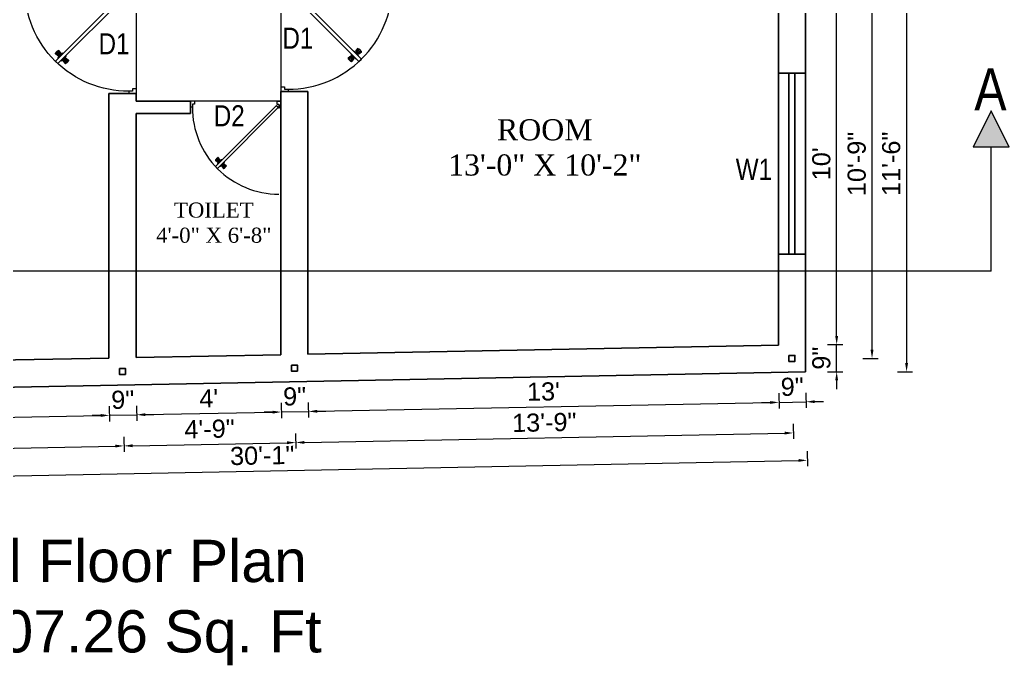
# Model space of a CAD drawing. Header units: inches. Extents: x 392906 to 410488, y -52747 to -40742.
# Drawn here: x 403486.2 to 403814.2, y -51162.7 to -50948.8 of the extents above; entities that cross this region are included whole.
import ezdxf

# ---------------------------------------------------------------- set-up
doc = ezdxf.new("R2010")
doc.units = ezdxf.units.IN
doc.header["$LTSCALE"] = 2
doc.header["$MEASUREMENT"] = 0
doc.header["$PDMODE"] = 34
doc.layers.get('0').update_dxf_attribs({"linetype": 'CONTINUOUS'})
doc.layers.get('DEFPOINTS').update_dxf_attribs({"color": 141, "linetype": 'CONTINUOUS'})
for name, color, linetype, lineweight in [('DOOR & WIN', 1, 'CONTINUOUS', 25), ('PUERTAS', 7, 'CONTINUOUS', 9), ('steps', 253, 'CONTINUOUS', 20)]:
    doc.layers.add(name, color=color, linetype=linetype, lineweight=lineweight)
doc.styles.add('Lettring Text', font='arial.ttf')
doc.styles.get("Standard").update_dxf_attribs({"font": 'ARIALN.TTF'})
doc.dimstyles.new('Copy of Standard', dxfattribs={"dimtxt": 6, "dimasz": 2.875, "dimexe": 2, "dimexo": 4, "dimgap": 2, "dimtad": 1, "dimdec": 0, "dimrnd": 1, "dimzin": 0, "dimdsep": 46, "dimlunit": 4, "dimtxsty": 'Lettring Text', "dimcen": 0.1, "dimclrd": 7, "dimclre": 7, "dimclrt": 7, "dimazin": 0, "dimtfac": 0.645, "dimtdec": 0, "dimtmove": 1, "dimatfit": 0, "dimfxl": 3, "dimfxlon": 1, "dimtfillclr": 256, "dimtolj": 1, "dimtzin": 0, "dimlwd": -1, "dimlwe": -1, "dimarcsym": 2})

# ---------------------------------------------------------------- blocks, each defined once
blk = doc.blocks.new('3ft')
at = {"layer": 'PUERTAS', "color": 6}
for p, q in [((1.01, 2.52), (25.23, 26.74)), ((26.05, 25.92), (25.23, 26.74)), ((26.05, 25.92), (1.77, 1.64)), ((0, 2.4), (0, 0)), ((0.72, 2.4), (0, 2.4)), ((1.6, 0), (0, 0)), ((0.72, 1.52), (0.72, 2.44)), ((0.8, 1.52), (0.72, 1.52)), ((0.8, 1.52), (0.8, 2.41)), ((0.8, 1.2), (0.8, 1.52)), ((1.6, 1.2), (0.8, 1.2)), ((1.57, 1.84), (0.94, 2.47)), ((1.63, 1.89), (0.97, 2.55)), ((1.63, 1.89), (1.57, 1.84)), ((1.77, 1.64), (1.57, 1.84)), ((1.6, 0), (1.6, 1.2)), ((34.4, 0), (34.4, 1.2)), ((34.4, 1.2), (35.2, 1.2)), ((34.4, 0), (36, 0)), ((35.2, 1.2), (35.2, 2.4)), ((35.2, 2.4), (36, 2.4)), ((36, 0), (36, 2.4))]:
    blk.add_line(p, q, dxfattribs=at)
at = {"layer": 'PUERTAS', "color": 1}
for p, q in [((21.7, 25.82), (22.14, 26.26)), ((22.58, 26.7), (22.14, 26.26)), ((22.67, 26.73), (22.17, 26.23)), ((22.61, 26.67), (22.58, 26.7)), ((23.45, 25.91), (22.79, 26.73)), ((21.67, 25.73), (22.17, 26.23)), ((22.49, 24.95), (21.67, 25.61)), ((21.73, 25.79), (21.7, 25.82)), ((22.6, 24.96), (23.02, 25.38)), ((22.61, 24.25), (22.92, 24.72)), ((22.62, 24.13), (22.61, 24.14)), ((22.7, 25.07), (22.71, 25.06)), ((22.82, 25.06), (23.08, 25.32)), ((22.94, 24.95), (22.83, 25.07)), ((22.92, 24.72), (22.92, 24.72)), ((22.93, 24.94), (23.19, 25.21)), ((22.93, 24.84), (22.93, 24.83)), ((23.44, 25.81), (23.02, 25.38)), ((23.34, 25.58), (23.08, 25.32)), ((23.46, 25.47), (23.19, 25.21)), ((23.33, 25.7), (23.34, 25.69)), ((23.45, 25.46), (23.33, 25.57)), ((23.44, 23.31), (23.45, 23.3)), ((23.56, 23.3), (24.03, 23.61)), ((23.57, 25.47), (23.57, 25.47)), ((24.15, 25.79), (23.68, 25.48)), ((23.68, 25.48), (23.68, 25.48)), ((24.03, 23.61), (24.03, 23.62)), ((24.14, 23.62), (24.14, 23.62)), ((24.25, 23.62), (24.51, 23.89)), ((24.27, 25.78), (24.26, 25.79)), ((24.26, 23.29), (24.69, 23.71)), ((24.26, 23.63), (24.37, 23.52)), ((24.26, 23.18), (24.92, 22.37)), ((24.37, 23.52), (24.63, 23.77)), ((24.37, 23.4), (24.37, 23.4)), ((24.78, 24.15), (24.51, 23.89)), ((24.89, 24.03), (24.63, 23.77)), ((25.11, 24.14), (24.69, 23.71)), ((24.77, 24.14), (24.88, 24.03)), ((24.79, 24.38), (24.78, 24.37)), ((24.78, 24.26), (24.78, 24.26)), ((25.1, 24.84), (24.79, 24.38)), ((25, 24.03), (25, 24.03)), ((25.09, 24.96), (25.1, 24.95)), ((25.22, 24.14), (26.03, 23.48)), ((26.04, 23.37), (25.54, 22.86)), ((26.01, 23.27), (25.57, 22.83)), ((25.98, 23.3), (26.01, 23.27)), ((25.04, 22.36), (25.54, 22.86)), ((25.1, 22.42), (25.13, 22.39)), ((25.13, 22.39), (25.57, 22.83))]:
    blk.add_line(p, q, dxfattribs=at)
at = {"layer": 'PUERTAS', "color": 8}
for p, q in [((22.13, 26.28), (21.98, 26.13)), ((22.13, 26.28), (22.27, 26.42)), ((22.29, 26.41), (22.27, 26.42)), ((23.16, 25.52), (22.34, 26.39)), ((23.3, 25.66), (22.5, 26.56)), ((23.41, 25.77), (22.65, 26.71)), ((23.46, 25.83), (22.72, 26.75)), ((22.57, 24.94), (21.65, 25.68)), ((22.63, 24.99), (21.69, 25.75)), ((22.74, 25.1), (21.84, 25.9)), ((22.88, 25.24), (22.01, 26.06)), ((22.69, 24.32), (23.02, 24.83)), ((22.95, 24.96), (22.84, 25.07)), ((22.98, 24.99), (22.86, 25.1)), ((23.03, 25.04), (22.91, 25.15)), ((22.91, 24.53), (23.1, 24.91)), ((23.11, 25.12), (22.99, 25.23)), ((23.13, 24.76), (23.18, 24.99)), ((23.28, 25.3), (23.17, 25.41)), ((23.36, 25.37), (23.25, 25.49)), ((23.31, 24.94), (23.28, 25.08)), ((23.41, 25.43), (23.3, 25.54)), ((23.46, 25.09), (23.32, 25.13)), ((23.44, 25.45), (23.33, 25.56)), ((23.64, 25.27), (23.41, 25.22)), ((23.87, 25.49), (23.49, 25.3)), ((24.08, 25.71), (23.57, 25.38)), ((23.63, 23.38), (24.14, 23.72)), ((23.84, 23.6), (24.22, 23.79)), ((24.07, 23.82), (24.3, 23.88)), ((24.25, 24), (24.39, 23.97)), ((24.25, 23.26), (24.99, 22.34)), ((24.27, 23.64), (24.38, 23.53)), ((24.3, 23.67), (24.41, 23.56)), ((24.3, 23.32), (25.06, 22.38)), ((24.35, 23.72), (24.46, 23.61)), ((24.4, 24.15), (24.43, 24.01)), ((24.41, 23.43), (25.2, 22.53)), ((24.43, 23.8), (24.54, 23.69)), ((24.58, 24.33), (24.52, 24.1)), ((24.55, 23.57), (25.37, 22.7)), ((24.6, 23.97), (24.72, 23.86)), ((24.8, 24.56), (24.61, 24.18)), ((25.02, 24.77), (24.68, 24.26)), ((24.68, 24.05), (24.79, 23.94)), ((24.73, 24.1), (24.85, 23.99)), ((24.76, 24.13), (24.87, 24.02)), ((24.83, 23.85), (25.7, 23.03)), ((24.97, 23.99), (25.87, 23.2)), ((25.08, 24.1), (26.02, 23.34)), ((25.14, 24.15), (26.06, 23.41)), ((25.72, 22.98), (25.73, 22.97)), ((25.58, 22.82), (25.43, 22.67)), ((25.58, 22.82), (25.73, 22.97)), ((0, 0), (36, 0))]:
    blk.add_line(p, q, dxfattribs=at)
at = {"layer": 'PUERTAS', "color": 2}
for p, q in [((21.99, 26.11), (21.98, 26.13)), ((25.42, 22.68), (25.43, 22.67))]:
    blk.add_line(p, q, dxfattribs=at)
at = {"layer": 'PUERTAS', "color": 6}
for radius in [0.155, 0.0752]:
    blk.add_circle((0.82, 2.56), radius, dxfattribs=at)
blk.add_arc((0.82, 2.56), 34.38, 359.7285, 90.0333, dxfattribs=at)
at = {"layer": 'PUERTAS', "color": 1}
for centre, start, end in [((22.73, 26.68), 38.9236, 135), ((22.54, 25.01), 231.0764, 315), ((22.67, 24.2), 135, 225), ((22.77, 25.12), 225, 315), ((22.99, 24.89), 135, 219.7428), ((22.87, 24.78), 315, 39.7428), ((23.28, 25.63), 315, 45), ((23.39, 25.86), 315, 38.9236), ((23.51, 23.36), 225, 315), ((23.51, 25.41), 50.2572, 135), ((23.62, 25.53), 230.2572, 315), ((24.09, 23.56), 50.2572, 135), ((24.2, 23.68), 230.2572, 315), ((24.2, 25.73), 45, 135), ((24.32, 23.23), 135, 218.9236), ((24.42, 23.46), 135, 225), ((24.84, 24.31), 135, 219.7428), ((24.72, 24.21), 315, 39.7428), ((24.94, 23.98), 45, 135), ((25.04, 24.89), 315, 45), ((25.17, 24.08), 51.0764, 135), ((25.98, 23.42), 315, 51.0764), ((24.98, 22.42), 218.9236, 315)]:
    blk.add_arc(centre, 0.08, start, end, dxfattribs=at)
blk = doc.blocks.new('*U199')
at = {"color": 3, "xscale": -1}
blk.add_blockref('3ft', (42, 0), dxfattribs=at)
blk = doc.blocks.new('2ft6in')
at = {"layer": 'PUERTAS', "color": 2}
for p, q in [((0.84, 2.1), (21.02, 22.28)), ((21.71, 21.6), (1.47, 1.37)), ((18.33, 21.76), (18.31, 21.77)), ((21.71, 21.6), (21.02, 22.28)), ((21.18, 18.9), (21.2, 18.89)), ((0, 2), (0, 0)), ((0.6, 2), (0, 2)), ((1.33, 0), (0, 0)), ((0.6, 1.26), (0.6, 2.04)), ((0.67, 1.26), (0.6, 1.26)), ((0.67, 1.26), (0.67, 2.01)), ((0.67, 1), (0.67, 1.26)), ((1.33, 1), (0.67, 1)), ((1.31, 1.53), (0.79, 2.06)), ((1.36, 1.58), (0.81, 2.12)), ((1.36, 1.58), (1.31, 1.53)), ((1.47, 1.37), (1.31, 1.53)), ((1.33, 0), (1.33, 1)), ((28.67, 0), (28.67, 1)), ((28.67, 1), (29.33, 1)), ((28.67, 0), (30, 0)), ((29.33, 1), (29.33, 2)), ((29.33, 2), (30, 2)), ((30, 0), (30, 2))]:
    blk.add_line(p, q, dxfattribs=at)
at = {"layer": 'PUERTAS', "color": 8}
for p, q in [((18.81, 20.78), (18.04, 21.4)), ((18.86, 20.83), (18.08, 21.46)), ((18.95, 20.92), (18.2, 21.58)), ((18.44, 21.9), (18.31, 21.77)), ((19.07, 21.03), (18.34, 21.72)), ((18.44, 21.9), (18.56, 22.02)), ((18.58, 22.01), (18.56, 22.02)), ((19.3, 21.26), (18.61, 22)), ((19.42, 21.38), (18.75, 22.14)), ((19.51, 21.48), (18.88, 22.26)), ((18.91, 20.27), (19.19, 20.69)), ((19.55, 21.53), (18.93, 22.3)), ((19.13, 20.8), (19.03, 20.9)), ((19.15, 20.82), (19.05, 20.92)), ((19.09, 20.44), (19.25, 20.76)), ((19.19, 20.87), (19.1, 20.96)), ((19.25, 20.93), (19.16, 21.02)), ((19.28, 20.63), (19.32, 20.83)), ((19.4, 21.08), (19.31, 21.17)), ((19.47, 21.15), (19.38, 21.24)), ((19.43, 20.78), (19.4, 20.9)), ((19.51, 21.19), (19.42, 21.28)), ((19.55, 20.91), (19.43, 20.94)), ((19.53, 21.21), (19.44, 21.3)), ((19.7, 21.06), (19.51, 21.01)), ((19.89, 21.24), (19.58, 21.08)), ((20.07, 21.42), (19.64, 21.15)), ((19.69, 19.49), (20.12, 19.76)), ((19.87, 19.67), (20.18, 19.83)), ((20.06, 19.85), (20.25, 19.9)), ((20.21, 20), (20.33, 19.97)), ((20.23, 19.7), (20.32, 19.61)), ((20.25, 19.72), (20.34, 19.63)), ((20.29, 19.76), (20.38, 19.67)), ((20.33, 20.13), (20.36, 20.01)), ((20.36, 19.83), (20.45, 19.74)), ((20.48, 20.28), (20.44, 20.08)), ((20.5, 19.98), (20.6, 19.89)), ((20.67, 20.47), (20.51, 20.15)), ((20.85, 20.64), (20.57, 20.22)), ((20.57, 20.04), (20.66, 19.95)), ((20.61, 20.09), (20.7, 19.99)), ((20.63, 20.11), (20.72, 20.01)), ((20.69, 19.87), (21.42, 19.19)), ((20.81, 19.99), (21.56, 19.33)), ((20.9, 20.08), (21.68, 19.45)), ((20.95, 20.13), (21.72, 19.51)), ((20.21, 19.38), (20.83, 18.61)), ((20.25, 19.43), (20.88, 18.65)), ((20.34, 19.53), (21, 18.77)), ((20.46, 19.64), (21.14, 18.91)), ((21.32, 19.01), (21.2, 18.89)), ((21.32, 19.01), (21.44, 19.14)), ((21.43, 19.15), (21.44, 19.14)), ((0, 0), (30, 0))]:
    blk.add_line(p, q, dxfattribs=at)
at = {"layer": 'PUERTAS', "color": 1}
for p, q in [((18.06, 21.44), (18.48, 21.86)), ((18.74, 20.79), (18.06, 21.34)), ((18.08, 21.51), (18.45, 21.88)), ((18.11, 21.49), (18.08, 21.51)), ((18.82, 22.25), (18.45, 21.88)), ((18.9, 22.28), (18.48, 21.86)), ((18.84, 22.23), (18.82, 22.25)), ((18.83, 20.8), (19.18, 21.15)), ((18.84, 20.21), (19.1, 20.6)), ((18.85, 20.11), (18.84, 20.12)), ((18.92, 20.89), (18.93, 20.88)), ((19.54, 21.59), (18.99, 22.27)), ((19.02, 20.88), (19.24, 21.1)), ((19.12, 20.8), (19.03, 20.89)), ((19.1, 20.7), (19.11, 20.69)), ((19.1, 20.6), (19.1, 20.6)), ((19.11, 20.79), (19.33, 21.01)), ((19.54, 21.5), (19.18, 21.15)), ((19.45, 21.31), (19.24, 21.1)), ((19.55, 21.22), (19.33, 21.01)), ((19.45, 21.41), (19.45, 21.41)), ((19.54, 21.22), (19.45, 21.31)), ((19.64, 21.23), (19.64, 21.23)), ((19.74, 21.24), (19.73, 21.23)), ((20.12, 21.49), (19.74, 21.24)), ((20.21, 19.69), (20.43, 19.9)), ((20.22, 21.48), (20.22, 21.49)), ((20.22, 19.41), (20.57, 19.76)), ((20.22, 19.69), (20.31, 19.6)), ((20.31, 19.6), (20.52, 19.81)), ((20.65, 20.12), (20.43, 19.9)), ((20.74, 20.03), (20.52, 19.81)), ((20.93, 20.11), (20.57, 19.76)), ((20.64, 20.11), (20.73, 20.02)), ((20.66, 20.31), (20.65, 20.31)), ((20.65, 20.21), (20.65, 20.22)), ((20.91, 20.7), (20.66, 20.31)), ((20.84, 20.02), (20.83, 20.03)), ((20.91, 20.8), (20.91, 20.79)), ((21.02, 20.12), (21.7, 19.57)), ((19.53, 19.43), (19.54, 19.42)), ((19.64, 19.42), (20.02, 19.67)), ((20.02, 19.67), (20.03, 19.68)), ((20.12, 19.68), (20.12, 19.68)), ((20.22, 19.32), (20.76, 18.64)), ((20.31, 19.5), (20.31, 19.5)), ((20.86, 18.63), (21.28, 19.05)), ((20.91, 18.68), (20.94, 18.66)), ((20.94, 18.66), (21.31, 19.03)), ((21.7, 19.47), (21.28, 19.05)), ((21.67, 19.4), (21.31, 19.03)), ((21.65, 19.42), (21.67, 19.4))]:
    blk.add_line(p, q, dxfattribs=at)
at = {"layer": 'PUERTAS', "color": 2}
for radius in [0.129, 0.0627]:
    blk.add_circle((0.68, 2.14), radius, dxfattribs=at)
at = {"layer": 'PUERTAS', "color": 8}
blk.add_arc((0.68, 2.14), 28.65, 359.7285, 90.0333, dxfattribs=at)
at = {"layer": 'PUERTAS', "color": 1}
for centre, start, end in [((18.78, 20.84), 231.0764, 315), ((18.89, 20.16), 135, 225), ((18.94, 22.23), 38.9236, 135), ((18.97, 20.93), 225, 315), ((19.16, 20.74), 135, 219.7428), ((19.06, 20.65), 315, 39.7428), ((19.4, 21.36), 315, 45), ((19.49, 21.55), 315, 38.9236), ((19.6, 21.18), 50.2572, 135), ((19.68, 21.28), 230.2572, 315), ((20.07, 19.63), 50.2572, 135), ((20.17, 21.44), 45, 135), ((20.7, 20.26), 135, 219.7428), ((20.6, 20.17), 315, 39.7428), ((20.78, 19.98), 45, 135), ((20.87, 20.75), 315, 45), ((20.98, 20.07), 51.0764, 135), ((19.59, 19.47), 225, 315), ((20.16, 19.73), 230.2572, 315), ((20.27, 19.36), 135, 218.9236), ((20.35, 19.55), 135, 225), ((20.82, 18.68), 218.9236, 315), ((21.65, 19.52), 315, 51.0764)]:
    blk.add_arc(centre, 0.0667, start, end, dxfattribs=at)
blk = doc.blocks.new('*U202')
at = {"color": 3}
blk.add_blockref('2ft6in', (0, 0), dxfattribs=at)
blk = doc.blocks.new('*D1226')
at = {"layer": 'DEFPOINTS', "color": 0, "ltscale": 0.5, "transparency": 16777216}
for p in [(403515.7, -51069.94), (403394.49, -51072.29), (403515.89, -51079.9)]:
    blk.add_point(p, dxfattribs=at)
at = {"layer": 'steps', "color": 7, "ltscale": 0.5, "transparency": 16777216}
for p, q in [((403515.83, -51076.9), (403515.93, -51081.9)), ((403394.62, -51079.24), (403394.72, -51084.24)), ((403397.56, -51082.19), (403513.02, -51079.95))]:
    blk.add_line(p, q, dxfattribs=at)
for points in [[(403513.01, -51079.47), (403513.03, -51080.43), (403515.89, -51079.9)], [(403397.55, -51081.71), (403397.57, -51082.67), (403394.68, -51082.24)]]:
    blk.add_solid(points, dxfattribs=at)
at = {"layer": 'steps', "color": 7, "ltscale": 0.5, "transparency": 16777216, "insert": (403455.19, -51076.01), "char_height": 6, "attachment_point": 5, "rotation": 1.1097, "style": 'Lettring Text'}
blk.add_mtext('\\A1;10\'-1"', dxfattribs=at)
blk = doc.blocks.new('*D1227')
at = {"layer": 'DEFPOINTS', "color": 0, "ltscale": 0.5, "transparency": 16777216}
for p in [(403515.7, -51069.94), (403524.7, -51069.76), (403524.89, -51079.72)]:
    blk.add_point(p, dxfattribs=at)
at = {"layer": 'steps', "color": 7, "ltscale": 0.5, "transparency": 16777216}
for p, q in [((403515.83, -51076.9), (403515.93, -51081.9)), ((403524.83, -51076.72), (403524.93, -51081.72)), ((403513.02, -51079.95), (403510.14, -51080.01)), ((403515.89, -51079.9), (403524.89, -51079.72)), ((403527.77, -51079.67), (403530.64, -51079.61))]:
    blk.add_line(p, q, dxfattribs=at)
for points in [[(403513.01, -51079.47), (403513.03, -51080.43), (403515.89, -51079.9)], [(403527.76, -51079.19), (403527.78, -51080.14), (403524.89, -51079.72)]]:
    blk.add_solid(points, dxfattribs=at)
at = {"layer": 'steps', "color": 7, "ltscale": 0.5, "transparency": 16777216, "insert": (403520.29, -51074.75), "char_height": 6, "attachment_point": 5, "rotation": 1.1097, "style": 'Lettring Text'}
blk.add_mtext('\\A1;9"', dxfattribs=at)
blk = doc.blocks.new('*D1228')
at = {"layer": 'DEFPOINTS', "color": 0, "ltscale": 0.5, "transparency": 16777216}
for p in [(403524.7, -51069.76), (403572.7, -51068.83), (403572.89, -51078.79)]:
    blk.add_point(p, dxfattribs=at)
at = {"layer": 'steps', "color": 7, "ltscale": 0.5, "transparency": 16777216}
for p, q in [((403524.83, -51076.72), (403524.93, -51081.72)), ((403572.83, -51075.79), (403572.93, -51080.79)), ((403527.77, -51079.67), (403570.02, -51078.85))]:
    blk.add_line(p, q, dxfattribs=at)
for points in [[(403527.76, -51079.19), (403527.78, -51080.14), (403524.89, -51079.72)], [(403570.01, -51078.37), (403570.03, -51079.33), (403572.89, -51078.79)]]:
    blk.add_solid(points, dxfattribs=at)
at = {"layer": 'steps', "color": 7, "ltscale": 0.5, "transparency": 16777216, "insert": (403548.8, -51074.26), "char_height": 6, "attachment_point": 5, "rotation": 1.1097, "style": 'Lettring Text'}
blk.add_mtext("\\A1;4'", dxfattribs=at)
blk = doc.blocks.new('*D1229')
at = {"layer": 'DEFPOINTS', "color": 0, "ltscale": 0.5, "transparency": 16777216}
for p in [(403572.7, -51068.83), (403581.7, -51068.66), (403581.89, -51078.62)]:
    blk.add_point(p, dxfattribs=at)
at = {"layer": 'steps', "color": 7, "ltscale": 0.5, "transparency": 16777216}
for p, q in [((403572.83, -51075.79), (403572.93, -51080.79)), ((403581.83, -51075.62), (403581.93, -51080.62)), ((403570.02, -51078.85), (403567.14, -51078.9)), ((403572.89, -51078.79), (403581.89, -51078.62)), ((403584.77, -51078.56), (403587.64, -51078.51))]:
    blk.add_line(p, q, dxfattribs=at)
for points in [[(403570.01, -51078.37), (403570.03, -51079.33), (403572.89, -51078.79)], [(403584.76, -51078.08), (403584.78, -51079.04), (403581.89, -51078.62)]]:
    blk.add_solid(points, dxfattribs=at)
at = {"layer": 'steps', "color": 7, "ltscale": 0.5, "transparency": 16777216, "insert": (403577.29, -51073.64), "char_height": 6, "attachment_point": 5, "rotation": 1.1097, "style": 'Lettring Text'}
blk.add_mtext('\\A1;9"', dxfattribs=at)
blk = doc.blocks.new('*D1230')
at = {"layer": 'DEFPOINTS', "color": 0, "ltscale": 0.5, "transparency": 16777216}
for p in [(403737.7, -51065.64), (403581.7, -51068.66), (403737.89, -51075.6)]:
    blk.add_point(p, dxfattribs=at)
at = {"layer": 'steps', "color": 7, "ltscale": 0.5, "transparency": 16777216}
for p, q in [((403737.83, -51072.6), (403737.93, -51077.6)), ((403581.83, -51075.62), (403581.93, -51080.62)), ((403584.77, -51078.56), (403735.02, -51075.65))]:
    blk.add_line(p, q, dxfattribs=at)
for points in [[(403735.01, -51075.17), (403735.03, -51076.13), (403737.89, -51075.6)], [(403584.76, -51078.08), (403584.78, -51079.04), (403581.89, -51078.62)]]:
    blk.add_solid(points, dxfattribs=at)
at = {"layer": 'steps', "color": 7, "ltscale": 0.5, "transparency": 16777216, "insert": (403659.79, -51072.04), "char_height": 6, "attachment_point": 5, "rotation": 1.1097, "style": 'Lettring Text'}
blk.add_mtext("\\A1;13'", dxfattribs=at)
blk = doc.blocks.new('*D1231')
at = {"layer": 'DEFPOINTS', "color": 0, "ltscale": 0.5, "transparency": 16777216}
for p in [(403737.7, -51065.64), (403746.7, -51065.46), (403746.89, -51075.42)]:
    blk.add_point(p, dxfattribs=at)
at = {"layer": 'steps', "color": 7, "ltscale": 0.5, "transparency": 16777216}
for p, q in [((403737.83, -51072.6), (403737.93, -51077.6)), ((403746.83, -51072.42), (403746.93, -51077.42)), ((403735.02, -51075.65), (403732.14, -51075.71)), ((403737.89, -51075.6), (403746.89, -51075.42)), ((403749.77, -51075.37), (403752.64, -51075.31))]:
    blk.add_line(p, q, dxfattribs=at)
for points in [[(403735.01, -51075.17), (403735.03, -51076.13), (403737.89, -51075.6)], [(403749.76, -51074.89), (403749.78, -51075.84), (403746.89, -51075.42)]]:
    blk.add_solid(points, dxfattribs=at)
at = {"layer": 'steps', "color": 7, "ltscale": 0.5, "transparency": 16777216, "insert": (403742.29, -51070.45), "char_height": 6, "attachment_point": 5, "rotation": 1.1097, "style": 'Lettring Text'}
blk.add_mtext('\\A1;9"', dxfattribs=at)
blk = doc.blocks.new('*D1232')
at = {"layer": 'DEFPOINTS', "color": 0, "ltscale": 0.5, "transparency": 16777216}
for p in [(403520.2, -51065.35), (403389.48, -51067.88), (403520.68, -51090.03)]:
    blk.add_point(p, dxfattribs=at)
at = {"layer": 'steps', "color": 7, "ltscale": 0.5, "transparency": 16777216}
for p, q in [((403520.62, -51087.03), (403520.72, -51092.03)), ((403389.9, -51089.56), (403389.99, -51094.56)), ((403392.83, -51092.51), (403517.8, -51090.09))]:
    blk.add_line(p, q, dxfattribs=at)
for points in [[(403517.79, -51089.61), (403517.81, -51090.57), (403520.68, -51090.03)], [(403392.82, -51092.03), (403392.84, -51092.99), (403389.95, -51092.56)]]:
    blk.add_solid(points, dxfattribs=at)
at = {"layer": 'steps', "color": 7, "ltscale": 0.5, "transparency": 16777216, "insert": (403455.22, -51086.24), "char_height": 6, "attachment_point": 5, "rotation": 1.1097, "style": 'Lettring Text'}
blk.add_mtext('\\A1;10\'-11"', dxfattribs=at)
blk = doc.blocks.new('*D1233')
at = {"layer": 'DEFPOINTS', "color": 0, "ltscale": 0.5, "transparency": 16777216}
for p in [(403577.2, -51064.25), (403520.2, -51065.35), (403577.68, -51088.93)]:
    blk.add_point(p, dxfattribs=at)
at = {"layer": 'steps', "color": 7, "ltscale": 0.5, "transparency": 16777216}
for p, q in [((403520.62, -51087.03), (403520.72, -51092.03)), ((403577.62, -51085.93), (403577.72, -51090.93)), ((403523.55, -51089.98), (403574.8, -51088.98))]:
    blk.add_line(p, q, dxfattribs=at)
for points in [[(403523.54, -51089.5), (403523.56, -51090.46), (403520.68, -51090.03)], [(403574.79, -51088.5), (403574.81, -51089.46), (403577.68, -51088.93)]]:
    blk.add_solid(points, dxfattribs=at)
at = {"layer": 'steps', "color": 7, "ltscale": 0.5, "transparency": 16777216, "insert": (403549.08, -51084.42), "char_height": 6, "attachment_point": 5, "rotation": 1.1097, "style": 'Lettring Text'}
blk.add_mtext('\\A1;4\'-9"', dxfattribs=at)
blk = doc.blocks.new('*D1234')
at = {"layer": 'DEFPOINTS', "color": 0, "ltscale": 0.5, "transparency": 16777216}
for p in [(403742.2, -51061.05), (403577.2, -51064.25), (403742.68, -51085.73)]:
    blk.add_point(p, dxfattribs=at)
at = {"layer": 'steps', "color": 7, "ltscale": 0.5, "transparency": 16777216}
for p, q in [((403742.62, -51082.73), (403742.72, -51087.73)), ((403577.62, -51085.93), (403577.72, -51090.93)), ((403580.55, -51088.87), (403739.8, -51085.79))]:
    blk.add_line(p, q, dxfattribs=at)
for points in [[(403739.79, -51085.31), (403739.81, -51086.27), (403742.68, -51085.73)], [(403580.54, -51088.39), (403580.56, -51089.35), (403577.68, -51088.93)]]:
    blk.add_solid(points, dxfattribs=at)
at = {"layer": 'steps', "color": 7, "ltscale": 0.5, "transparency": 16777216, "insert": (403660.08, -51082.27), "char_height": 6, "attachment_point": 5, "rotation": 1.1097, "style": 'Lettring Text'}
blk.add_mtext('\\A1;13\'-9"', dxfattribs=at)
blk = doc.blocks.new('*D1235')
at = {"layer": 'DEFPOINTS', "color": 0, "ltscale": 0.5, "transparency": 16777216}
for p in [(403746.7, -51065.46), (403385.45, -51072.46), (403747.27, -51094.8)]:
    blk.add_point(p, dxfattribs=at)
at = {"layer": 'steps', "color": 7, "ltscale": 0.5, "transparency": 16777216}
for p, q in [((403747.21, -51091.81), (403747.31, -51096.8)), ((403388.9, -51101.75), (403744.39, -51094.86)), ((403385.96, -51098.8), (403386.06, -51103.8))]:
    blk.add_line(p, q, dxfattribs=at)
for points in [[(403744.38, -51094.38), (403744.4, -51095.34), (403747.27, -51094.8)], [(403388.89, -51101.27), (403388.91, -51102.23), (403386.02, -51101.8)]]:
    blk.add_solid(points, dxfattribs=at)
at = {"layer": 'steps', "color": 7, "ltscale": 0.5, "transparency": 16777216, "insert": (403566.55, -51093.24), "char_height": 6, "attachment_point": 5, "rotation": 1.1097, "style": 'Lettring Text'}
blk.add_mtext('\\A1;30\'-1"', dxfattribs=at)
blk = doc.blocks.new('*D1248')
at = {"layer": 'DEFPOINTS', "color": 0, "ltscale": 0.5, "transparency": 16777216}
for p in [(403746.7, -51056.46), (403757.03, -51056.46), (403746.7, -51065.46)]:
    blk.add_point(p, dxfattribs=at)
at = {"layer": 'steps', "color": 7, "ltscale": 0.5, "transparency": 16777216}
for p, q in [((403757.03, -51053.59), (403757.03, -51050.71)), ((403754.03, -51056.46), (403759.03, -51056.46)), ((403757.03, -51065.46), (403757.03, -51056.46)), ((403754.03, -51065.46), (403759.03, -51065.46)), ((403757.03, -51068.34), (403757.03, -51071.21))]:
    blk.add_line(p, q, dxfattribs=at)
for points in [[(403756.55, -51053.59), (403757.51, -51053.59), (403757.03, -51056.46)], [(403756.55, -51068.34), (403757.51, -51068.34), (403757.03, -51065.46)]]:
    blk.add_solid(points, dxfattribs=at)
at = {"layer": 'steps', "color": 7, "ltscale": 0.5, "transparency": 16777216, "insert": (403751.97, -51060.96), "char_height": 6, "attachment_point": 5, "rotation": 90, "style": 'Lettring Text'}
blk.add_mtext('\\A1;9"', dxfattribs=at)
blk = doc.blocks.new('*D1249')
at = {"layer": 'DEFPOINTS', "color": 0, "ltscale": 0.5, "transparency": 16777216}
for p in [(403746.7, -50936.61), (403757.03, -50936.61), (403746.7, -51056.46)]:
    blk.add_point(p, dxfattribs=at)
at = {"layer": 'steps', "color": 7, "ltscale": 0.5, "transparency": 16777216}
for p, q in [((403754.03, -50936.61), (403759.03, -50936.61)), ((403757.03, -51053.59), (403757.03, -50939.49)), ((403754.03, -51056.46), (403759.03, -51056.46))]:
    blk.add_line(p, q, dxfattribs=at)
for points in [[(403756.55, -50939.49), (403757.51, -50939.49), (403757.03, -50936.61)], [(403756.55, -51053.59), (403757.51, -51053.59), (403757.03, -51056.46)]]:
    blk.add_solid(points, dxfattribs=at)
at = {"layer": 'steps', "color": 7, "ltscale": 0.5, "transparency": 16777216, "insert": (403751.97, -50996.54), "char_height": 6, "attachment_point": 5, "rotation": 90, "style": 'Lettring Text'}
blk.add_mtext("\\A1;10'", dxfattribs=at)
blk = doc.blocks.new('*D1253')
at = {"layer": 'DEFPOINTS', "color": 0, "ltscale": 0.5, "transparency": 16777216}
for p in [(403742.2, -50932.11), (403768.76, -50932.11), (403742.2, -51061.05)]:
    blk.add_point(p, dxfattribs=at)
at = {"layer": 'steps', "color": 7, "ltscale": 0.5, "transparency": 16777216}
for p, q in [((403765.76, -50932.11), (403770.76, -50932.11)), ((403768.76, -51058.18), (403768.76, -50934.99)), ((403765.76, -51061.05), (403770.76, -51061.05))]:
    blk.add_line(p, q, dxfattribs=at)
for points in [[(403768.28, -50934.99), (403769.24, -50934.99), (403768.76, -50932.11)], [(403768.28, -51058.18), (403769.24, -51058.18), (403768.76, -51061.05)]]:
    blk.add_solid(points, dxfattribs=at)
at = {"layer": 'steps', "color": 7, "ltscale": 0.5, "transparency": 16777216, "insert": (403763.7, -50996.58), "char_height": 6, "attachment_point": 5, "rotation": 90, "style": 'Lettring Text'}
blk.add_mtext('\\A1;10\'-9"', dxfattribs=at)
blk = doc.blocks.new('*D1255')
at = {"layer": 'DEFPOINTS', "color": 0, "ltscale": 0.5, "transparency": 16777216}
for p in [(403746.7, -50927.61), (403746.7, -51065.46), (403780.21, -51065.46)]:
    blk.add_point(p, dxfattribs=at)
at = {"layer": 'steps', "color": 7, "ltscale": 0.5, "transparency": 16777216}
for p, q in [((403777.21, -50927.61), (403782.21, -50927.61)), ((403780.21, -50930.49), (403780.21, -51062.59)), ((403777.21, -51065.46), (403782.21, -51065.46))]:
    blk.add_line(p, q, dxfattribs=at)
for points in [[(403779.73, -50930.49), (403780.69, -50930.49), (403780.21, -50927.61)], [(403779.73, -51062.59), (403780.69, -51062.59), (403780.21, -51065.46)]]:
    blk.add_solid(points, dxfattribs=at)
at = {"layer": 'steps', "color": 7, "ltscale": 0.5, "transparency": 16777216, "insert": (403775.14, -50996.54), "char_height": 6, "attachment_point": 5, "rotation": 90, "style": 'Lettring Text'}
blk.add_mtext('\\A1;11\'-6"', dxfattribs=at)

msp = doc.modelspace()

# ---------------------------------------------------------------- hatches: boundary and pattern name
at = {"linetype": 'ByBlock', "lineweight": 5}
msp.add_hatch(color=7, dxfattribs=at).paths.add_polyline_path([(403808.25, -50978.97), (403814.25, -50990.97), (403802.25, -50990.97)])

# ---------------------------------------------------------------- linework, layer by layer
at = {"ltscale": 0.5}
for p, q in [((403746.7, -50927.61), (403746.7, -51065.46)), ((403737.7, -50936.61), (403737.7, -51056.64)), ((403746.7, -50966.54), (403737.7, -50966.54)), ((403741.2, -50966.54), (403741.2, -51026.54)), ((403743.2, -50966.54), (403743.2, -51026.54)), ((403572.7, -50972.61), (403572.7, -51059.83)), ((403572.7, -50972.61), (403581.7, -50972.61)), ((403581.7, -50972.61), (403581.7, -51059.66)), ((403515.7, -50973.29), (403515.7, -51060.94)), ((403524.7, -50973.29), (403515.7, -50973.29)), ((403524.7, -50973.29), (403524.7, -50975.83)), ((403542.72, -50975.83), (403524.7, -50975.83)), ((403542.72, -50975.83), (403542.72, -50979.83)), ((403524.7, -50979.83), (403524.7, -51060.76)), ((403542.72, -50979.83), (403524.7, -50979.83)), ((403746.7, -51026.54), (403737.7, -51026.54)), ((403581.7, -51059.66), (403737.7, -51056.64)), ((403384.46, -51063.48), (403515.7, -51060.94)), ((403524.7, -51060.76), (403572.7, -51059.83)), ((403385.45, -51072.46), (403746.7, -51065.46))]:
    msp.add_line(p, q, dxfattribs=at)
at = {"color": 7, "linetype": 'ByBlock', "lineweight": 5}
for p, q in [((403808.25, -50978.97), (403802.25, -50990.97)), ((403814.25, -50990.97), (403808.25, -50978.97)), ((403814.25, -50990.97), (403802.25, -50990.97)), ((403808.25, -51032.13), (403808.25, -50990.97)), ((403808.25, -51032.13), (403313.93, -51032.13))]:
    msp.add_line(p, q, dxfattribs=at)
at = {"ltscale": 0.5}
for points in [[(403741.2, -51060.05), (403743.2, -51060.05), (403743.2, -51062.05), (403741.2, -51062.05)], [(403519.2, -51064.35), (403521.2, -51064.35), (403521.2, -51066.35), (403519.2, -51066.35)], [(403576.2, -51063.25), (403578.2, -51063.25), (403578.2, -51065.25), (403576.2, -51065.25)]]:
    msp.add_lwpolyline(points, close=True, dxfattribs=at)

# ---------------------------------------------------------------- block references
at = {"layer": 'DOOR & WIN', "xscale": -1, "rotation": 270}
msp.add_blockref('*U199', (403572.7, -50978.61), dxfattribs=at)
at = {"layer": 'DOOR & WIN'}
for name, p, rotation in [('*U199', (403524.7, -50979.29), 90.00000000000001), ('*U202', (403572.72, -50975.82), 180)]:
    msp.add_blockref(name, p, dxfattribs=dict(at, rotation=rotation))

# ---------------------------------------------------------------- texts
at = {"color": 7, "linetype": 'ByBlock', "lineweight": 5, "char_height": 14}
for s, insert, width, attachment_point in [('A', (403813.37, -50964.86), 26.5803, 3), ('{\\fArial CE|b0|i0|c238|p34;Ground Floor Plan\\PArea: \\fArial CE|b0|i0|c0|p34;507.26\\fArial CE|b0|i0|c238|p34; Sq. Ft}', (403501.46, -51141.93), 235.547, 5)]:
    msp.add_mtext(s, dxfattribs=dict(at, insert=insert, width=width, attachment_point=attachment_point))
at = {"layer": 'steps', "color": 7, "ltscale": 0.3, "char_height": 7, "attachment_point": 2}
for s, insert in [('{\\W1;D1}', (403578.37, -50951.41)), ('{\\W1;D1}', (403517.4, -50953.26)), ('D2', (403555.61, -50977.13))]:
    msp.add_mtext_dynamic_manual_height_columns(s, width=18.6213, gutter_width=40, heights=[0], dxfattribs=dict(at, insert=insert))
at = {"layer": 'steps', "color": 7, "ltscale": 0.3}
for s, insert, char_height, width, attachment_point in [('{\\fTimes New Roman|b0|i0|c0|p18;ROOM\\P13\'-0" X 10\'-2"}', (403660.24, -50981.76), 7, 67.6616, 2), ('W1', (403729.58, -51001.87), 7, 18.6213, 8), ('{\\fTimes New Roman|b0|i0|c0|p18;TOILET\\P4\'-0" X 6\'-8"}', (403550.49, -51009.37), 5, 67.6616, 2)]:
    msp.add_mtext(s, dxfattribs=dict(at, insert=insert, char_height=char_height, width=width, attachment_point=attachment_point))

# ---------------------------------------------------------------- dimensions: what is measured, and where the dimension line sits
at = {"layer": 'steps', "ltscale": 0.5}
for base, p1, p2, angle, picture, middle in [((403780.21, -51065.46), (403746.7, -50927.61), (403746.7, -51065.46), 90, '*D1255', (403775.14, -50996.54)), ((403768.76, -50932.11), (403742.2, -51061.05), (403742.2, -50932.11), 90, '*D1253', (403763.7, -50996.58)), ((403757.03, -50936.61), (403746.7, -51056.46), (403746.7, -50936.61), 90, '*D1249', (403751.97, -50996.54)), ((403742.68, -51085.73), (403577.2, -51064.25), (403742.2, -51061.05), 181.1097, '*D1234', (403660.08, -51082.27)), ((403577.68, -51088.93), (403520.2, -51065.35), (403577.2, -51064.25), 181.1097, '*D1233', (403549.08, -51084.42)), ((403737.89, -51075.6), (403581.7, -51068.66), (403737.7, -51065.64), 181.1097, '*D1230', (403659.79, -51072.04)), ((403515.89, -51079.9), (403394.49, -51072.29), (403515.7, -51069.94), 181.1097, '*D1226', (403455.19, -51076.01)), ((403572.89, -51078.79), (403524.7, -51069.76), (403572.7, -51068.83), 181.1097, '*D1228', (403548.8, -51074.26))]:
    dim = msp.add_linear_dim(base=base, p1=p1, p2=p2, angle=angle, dimstyle='Copy of Standard', dxfattribs=at)
    dim.commit()
    dim.dimension.update_dxf_attribs({"geometry": picture, "text_midpoint": middle})
for base, p1, p2, angle, picture, middle in [((403757.03, -51056.46), (403746.7, -51065.46), (403746.7, -51056.46), 90, '*D1248', (403757.03, -51060.96)), ((403746.89, -51075.42), (403737.7, -51065.64), (403746.7, -51065.46), 181.1097, '*D1231', (403742.39, -51075.51)), ((403524.89, -51079.72), (403515.7, -51069.94), (403524.7, -51069.76), 181.1097, '*D1227', (403520.39, -51079.81)), ((403581.89, -51078.62), (403572.7, -51068.83), (403581.7, -51068.66), 181.1097, '*D1229', (403577.39, -51078.7))]:
    dim = msp.add_linear_dim(base=base, p1=p1, p2=p2, angle=angle, dimstyle='Copy of Standard', dxfattribs=at)
    dim.commit()
    dim.dimension.update_dxf_attribs({"geometry": picture, "text_midpoint": middle, "dimtype": 160})
for p1, p2, distance, picture, middle in [((403385.45, -51072.46), (403746.7, -51065.46), -29.35, '*D1235', (403566.55, -51093.24)), ((403389.48, -51067.88), (403520.2, -51065.35), -24.69, '*D1232', (403455.22, -51086.24))]:
    dim = msp.add_aligned_dim(p1=p1, p2=p2, distance=distance, dimstyle='Copy of Standard', dxfattribs=at)
    dim.commit()
    dim.dimension.update_dxf_attribs({"geometry": picture, "text_midpoint": middle})

doc.saveas('drawing.dxf')
